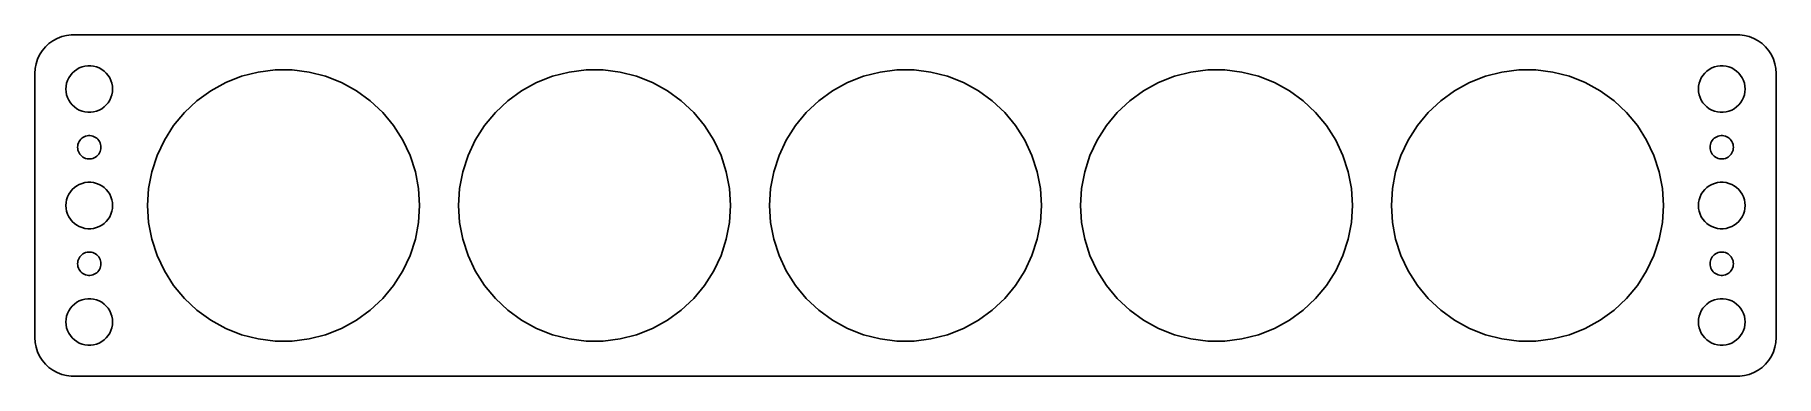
# Model space of a CAD drawing. Header units: metres. Extents: x -112 to 112, y -22 to 22.
import ezdxf

# ---------------------------------------------------------------- set-up
doc = ezdxf.new("R2010")
doc.units = ezdxf.units.M

msp = doc.modelspace()

# ---------------------------------------------------------------- linework, layer by layer
for p, q in [((-110.645, 20.4227), (-111.045, 19.9389)), ((-110.187, 20.8526), (-110.645, 20.4227)), ((-109.679, 21.2216), (-110.187, 20.8526)), ((-109.129, 21.5241), (-109.679, 21.2216)), ((-108.545, 21.7553), (-109.129, 21.5241)), ((-107.937, 21.9114), (-108.545, 21.7553)), ((-107.314, 21.9901), (-107.937, 21.9114)), ((107.314, 21.9901), (-107.314, 21.9901)), ((107.937, 21.9114), (107.314, 21.9901)), ((108.545, 21.7553), (107.937, 21.9114)), ((109.129, 21.5241), (108.545, 21.7553)), ((109.679, 21.2216), (109.129, 21.5241)), ((110.187, 20.8526), (109.679, 21.2216)), ((110.645, 20.4227), (110.187, 20.8526)), ((111.045, 19.9389), (110.645, 20.4227)), ((-111.843, 18.2434), (-111.961, 17.6267)), ((-111.649, 18.8406), (-111.843, 18.2434)), ((-111.382, 19.4088), (-111.649, 18.8406)), ((-111.045, 19.9389), (-111.382, 19.4088)), ((-105.927, 17.8532), (-105.562, 17.9469)), ((-105.562, 17.9469), (-105.188, 17.9941)), ((-105.188, 17.9941), (-104.812, 17.9941)), ((-104.812, 17.9941), (-104.438, 17.9469)), ((-104.438, 17.9469), (-104.073, 17.8532)), ((104.073, 17.8532), (104.438, 17.9469)), ((104.438, 17.9469), (104.812, 17.9941)), ((104.812, 17.9941), (105.188, 17.9941)), ((105.188, 17.9941), (105.562, 17.9469)), ((105.562, 17.9469), (105.927, 17.8532)), ((111.382, 19.4088), (111.045, 19.9389)), ((111.649, 18.8406), (111.382, 19.4088)), ((111.843, 18.2434), (111.649, 18.8406)), ((111.961, 17.6267), (111.843, 18.2434)), ((-111.961, 17.6267), (-112, 17)), ((-112, 17), (-112, -17)), ((-107.976, 15.376), (-107.906, 15.7461)), ((-107.906, 15.7461), (-107.789, 16.1044)), ((-107.789, 16.1044), (-107.629, 16.4453)), ((-107.629, 16.4453), (-107.427, 16.7634)), ((-107.427, 16.7634), (-107.187, 17.0536)), ((-107.187, 17.0536), (-106.912, 17.3115)), ((-106.912, 17.3115), (-106.607, 17.533)), ((-106.607, 17.533), (-106.277, 17.7145)), ((-106.277, 17.7145), (-105.927, 17.8532)), ((-104.073, 17.8532), (-103.723, 17.7145)), ((-103.723, 17.7145), (-103.393, 17.533)), ((-103.393, 17.533), (-103.088, 17.3115)), ((-103.088, 17.3115), (-102.813, 17.0536)), ((-102.813, 17.0536), (-102.573, 16.7634)), ((-102.573, 16.7634), (-102.371, 16.4453)), ((-102.371, 16.4453), (-102.211, 16.1044)), ((-102.211, 16.1044), (-102.094, 15.7461)), ((-102.094, 15.7461), (-102.024, 15.376)), ((-89.377, 14.7757), (-87.4511, 15.8345)), ((-87.4511, 15.8345), (-85.4078, 16.6435)), ((-85.4078, 16.6435), (-83.2792, 17.19)), ((-83.2792, 17.19), (-81.0988, 17.4655)), ((-81.0988, 17.4655), (-78.9012, 17.4655)), ((-78.9012, 17.4655), (-76.7208, 17.19)), ((-76.7208, 17.19), (-74.5922, 16.6435)), ((-74.5922, 16.6435), (-72.5489, 15.8345)), ((-72.5489, 15.8345), (-70.623, 14.7757)), ((-49.377, 14.7757), (-47.4511, 15.8345)), ((-47.4511, 15.8345), (-45.4078, 16.6435)), ((-45.4078, 16.6435), (-43.2792, 17.19)), ((-43.2792, 17.19), (-41.0988, 17.4655)), ((-41.0988, 17.4655), (-38.9012, 17.4655)), ((-38.9012, 17.4655), (-36.7208, 17.19)), ((-36.7208, 17.19), (-34.5922, 16.6435)), ((-34.5922, 16.6435), (-32.5489, 15.8345)), ((-32.5489, 15.8345), (-30.623, 14.7757)), ((-9.37697, 14.7757), (-7.45113, 15.8345)), ((-7.45113, 15.8345), (-5.40779, 16.6435)), ((-5.40779, 16.6435), (-3.27916, 17.19)), ((-3.27916, 17.19), (-1.09883, 17.4655)), ((-1.09883, 17.4655), (1.09883, 17.4655)), ((1.09883, 17.4655), (3.27916, 17.19)), ((3.27916, 17.19), (5.40779, 16.6435)), ((5.40779, 16.6435), (7.45113, 15.8345)), ((7.45113, 15.8345), (9.37697, 14.7757)), ((30.623, 14.7757), (32.5489, 15.8345)), ((32.5489, 15.8345), (34.5922, 16.6435)), ((34.5922, 16.6435), (36.7208, 17.19)), ((36.7208, 17.19), (38.9012, 17.4655)), ((38.9012, 17.4655), (41.0988, 17.4655)), ((41.0988, 17.4655), (43.2792, 17.19)), ((43.2792, 17.19), (45.4078, 16.6435)), ((45.4078, 16.6435), (47.4511, 15.8345)), ((47.4511, 15.8345), (49.377, 14.7757)), ((70.623, 14.7757), (72.5489, 15.8345)), ((72.5489, 15.8345), (74.5922, 16.6435)), ((74.5922, 16.6435), (76.7208, 17.19)), ((76.7208, 17.19), (78.9012, 17.4655)), ((78.9012, 17.4655), (81.0988, 17.4655)), ((81.0988, 17.4655), (83.2792, 17.19)), ((83.2792, 17.19), (85.4078, 16.6435)), ((85.4078, 16.6435), (87.4511, 15.8345)), ((87.4511, 15.8345), (89.377, 14.7757)), ((102.024, 15.376), (102.094, 15.7461)), ((102.094, 15.7461), (102.211, 16.1044)), ((102.211, 16.1044), (102.371, 16.4453)), ((102.371, 16.4453), (102.573, 16.7634)), ((102.573, 16.7634), (102.813, 17.0536)), ((102.813, 17.0536), (103.088, 17.3115)), ((103.088, 17.3115), (103.393, 17.533)), ((103.393, 17.533), (103.723, 17.7145)), ((103.723, 17.7145), (104.073, 17.8532)), ((105.927, 17.8532), (106.277, 17.7145)), ((106.277, 17.7145), (106.607, 17.533)), ((106.607, 17.533), (106.912, 17.3115)), ((106.912, 17.3115), (107.187, 17.0536)), ((107.187, 17.0536), (107.427, 16.7634)), ((107.427, 16.7634), (107.629, 16.4453)), ((107.629, 16.4453), (107.789, 16.1044)), ((107.789, 16.1044), (107.906, 15.7461)), ((107.906, 15.7461), (107.976, 15.376)), ((112, 17), (111.961, 17.6267)), ((112, -17), (112, 17)), ((-108, 15), (-107.976, 15.376)), ((-107.976, 14.624), (-108, 15)), ((-107.906, 14.2539), (-107.976, 14.624)), ((-107.789, 13.8956), (-107.906, 14.2539)), ((-107.629, 13.5547), (-107.789, 13.8956)), ((-107.427, 13.2366), (-107.629, 13.5547)), ((-102.371, 13.5547), (-102.573, 13.2366)), ((-102.211, 13.8956), (-102.371, 13.5547)), ((-102.094, 14.2539), (-102.211, 13.8956)), ((-102.024, 14.624), (-102.094, 14.2539)), ((-102.024, 15.376), (-102, 15)), ((-102, 15), (-102.024, 14.624)), ((-92.7569, 11.9796), (-91.1549, 13.484)), ((-91.1549, 13.484), (-89.377, 14.7757)), ((-70.623, 14.7757), (-68.8451, 13.484)), ((-68.8451, 13.484), (-67.243, 11.9796)), ((-52.7569, 11.9796), (-51.1549, 13.484)), ((-51.1549, 13.484), (-49.377, 14.7757)), ((-30.623, 14.7757), (-28.8451, 13.484)), ((-28.8451, 13.484), (-27.243, 11.9796)), ((-12.7569, 11.9796), (-11.1549, 13.484)), ((-11.1549, 13.484), (-9.37697, 14.7757)), ((9.37697, 14.7757), (11.1549, 13.484)), ((11.1549, 13.484), (12.7569, 11.9796)), ((27.243, 11.9796), (28.8451, 13.484)), ((28.8451, 13.484), (30.623, 14.7757)), ((49.377, 14.7757), (51.1549, 13.484)), ((51.1549, 13.484), (52.7569, 11.9796)), ((67.243, 11.9796), (68.8451, 13.484)), ((68.8451, 13.484), (70.623, 14.7757)), ((89.377, 14.7757), (91.1549, 13.484)), ((91.1549, 13.484), (92.7569, 11.9796)), ((102, 15), (102.024, 15.376)), ((102.024, 14.624), (102, 15)), ((102.094, 14.2539), (102.024, 14.624)), ((102.211, 13.8956), (102.094, 14.2539)), ((102.371, 13.5547), (102.211, 13.8956)), ((102.573, 13.2366), (102.371, 13.5547)), ((107.629, 13.5547), (107.427, 13.2366)), ((107.789, 13.8956), (107.629, 13.5547)), ((107.906, 14.2539), (107.789, 13.8956)), ((107.976, 14.624), (107.906, 14.2539)), ((107.976, 15.376), (108, 15)), ((108, 15), (107.976, 14.624)), ((-107.187, 12.9464), (-107.427, 13.2366)), ((-106.912, 12.6884), (-107.187, 12.9464)), ((-106.607, 12.467), (-106.912, 12.6884)), ((-106.277, 12.2855), (-106.607, 12.467)), ((-105.927, 12.1468), (-106.277, 12.2855)), ((-105.562, 12.0531), (-105.927, 12.1468)), ((-105.188, 12.0059), (-105.562, 12.0531)), ((-104.812, 12.0059), (-105.188, 12.0059)), ((-104.438, 12.0531), (-104.812, 12.0059)), ((-104.073, 12.1468), (-104.438, 12.0531)), ((-103.723, 12.2855), (-104.073, 12.1468)), ((-103.393, 12.467), (-103.723, 12.2855)), ((-103.088, 12.6884), (-103.393, 12.467)), ((-102.813, 12.9464), (-103.088, 12.6884)), ((-102.573, 13.2366), (-102.813, 12.9464)), ((-94.1578, 10.2862), (-92.7569, 11.9796)), ((-67.243, 11.9796), (-65.8422, 10.2862)), ((-54.1578, 10.2862), (-52.7569, 11.9796)), ((-27.243, 11.9796), (-25.8422, 10.2862)), ((-14.1578, 10.2862), (-12.7569, 11.9796)), ((12.7569, 11.9796), (14.1578, 10.2862)), ((25.8422, 10.2862), (27.243, 11.9796)), ((52.7569, 11.9796), (54.1578, 10.2862)), ((65.8422, 10.2862), (67.243, 11.9796)), ((92.7569, 11.9796), (94.1578, 10.2862)), ((102.813, 12.9464), (102.573, 13.2366)), ((103.088, 12.6884), (102.813, 12.9464)), ((103.393, 12.467), (103.088, 12.6884)), ((103.723, 12.2855), (103.393, 12.467)), ((104.073, 12.1468), (103.723, 12.2855)), ((104.438, 12.0531), (104.073, 12.1468)), ((104.812, 12.0059), (104.438, 12.0531)), ((105.188, 12.0059), (104.812, 12.0059)), ((105.562, 12.0531), (105.188, 12.0059)), ((105.927, 12.1468), (105.562, 12.0531)), ((106.277, 12.2855), (105.927, 12.1468)), ((106.607, 12.467), (106.277, 12.2855)), ((106.912, 12.6884), (106.607, 12.467)), ((107.187, 12.9464), (106.912, 12.6884)), ((107.427, 13.2366), (107.187, 12.9464)), ((-105.464, 8.92657), (-105.281, 8.97342)), ((-105.281, 8.97342), (-105.094, 8.99704)), ((-105.094, 8.99704), (-104.906, 8.99704)), ((-104.906, 8.99704), (-104.719, 8.97342)), ((-104.719, 8.97342), (-104.536, 8.92657)), ((-95.3354, 8.43068), (-94.1578, 10.2862)), ((-65.8422, 10.2862), (-64.6646, 8.43068)), ((-55.3354, 8.43068), (-54.1578, 10.2862)), ((-25.8422, 10.2862), (-24.6646, 8.43068)), ((-15.3354, 8.43068), (-14.1578, 10.2862)), ((14.1578, 10.2862), (15.3354, 8.43068)), ((24.6646, 8.43068), (25.8422, 10.2862)), ((54.1578, 10.2862), (55.3354, 8.43068)), ((64.6646, 8.43068), (65.8422, 10.2862)), ((94.1578, 10.2862), (95.3354, 8.43068)), ((104.536, 8.92657), (104.719, 8.97342)), ((104.719, 8.97342), (104.906, 8.99704)), ((104.906, 8.99704), (105.094, 8.99704)), ((105.094, 8.99704), (105.281, 8.97342)), ((105.281, 8.97342), (105.464, 8.92657)), ((-106.5, 7.5), (-106.488, 7.68799)), ((-106.488, 7.312), (-106.5, 7.5)), ((-106.488, 7.68799), (-106.453, 7.87303)), ((-106.453, 7.12695), (-106.488, 7.312)), ((-106.453, 7.87303), (-106.395, 8.05219)), ((-106.395, 6.9478), (-106.453, 7.12695)), ((-106.395, 8.05219), (-106.314, 8.22263)), ((-106.314, 6.77736), (-106.395, 6.9478)), ((-106.314, 8.22263), (-106.214, 8.38167)), ((-106.214, 6.61832), (-106.314, 6.77736)), ((-106.214, 8.38167), (-106.093, 8.52681)), ((-106.093, 8.52681), (-105.956, 8.65576)), ((-105.956, 8.65576), (-105.804, 8.76648)), ((-105.804, 8.76648), (-105.639, 8.85724)), ((-105.639, 8.85724), (-105.464, 8.92657)), ((-104.536, 8.92657), (-104.361, 8.85724)), ((-104.361, 8.85724), (-104.196, 8.76648)), ((-104.196, 8.76648), (-104.044, 8.65576)), ((-104.044, 8.65576), (-103.907, 8.52681)), ((-103.907, 8.52681), (-103.786, 8.38167)), ((-103.786, 8.38167), (-103.686, 8.22263)), ((-103.686, 6.77736), (-103.786, 6.61832)), ((-103.686, 8.22263), (-103.605, 8.05219)), ((-103.605, 6.9478), (-103.686, 6.77736)), ((-103.605, 8.05219), (-103.547, 7.87303)), ((-103.547, 7.12695), (-103.605, 6.9478)), ((-103.547, 7.87303), (-103.512, 7.68799)), ((-103.512, 7.312), (-103.547, 7.12695)), ((-103.512, 7.68799), (-103.5, 7.5)), ((-103.5, 7.5), (-103.512, 7.312)), ((-96.2711, 6.44217), (-95.3354, 8.43068)), ((-64.6646, 8.43068), (-63.7289, 6.44217)), ((-56.2711, 6.44217), (-55.3354, 8.43068)), ((-24.6646, 8.43068), (-23.7289, 6.44217)), ((-16.2711, 6.44217), (-15.3354, 8.43068)), ((15.3354, 8.43068), (16.2711, 6.44217)), ((23.7289, 6.44217), (24.6646, 8.43068)), ((55.3354, 8.43068), (56.2711, 6.44217)), ((63.7289, 6.44217), (64.6646, 8.43068)), ((95.3354, 8.43068), (96.2711, 6.44217)), ((103.5, 7.5), (103.512, 7.68799)), ((103.512, 7.312), (103.5, 7.5)), ((103.512, 7.68799), (103.547, 7.87303)), ((103.547, 7.12695), (103.512, 7.312)), ((103.547, 7.87303), (103.605, 8.05219)), ((103.605, 6.9478), (103.547, 7.12695)), ((103.605, 8.05219), (103.686, 8.22263)), ((103.686, 6.77736), (103.605, 6.9478)), ((103.686, 8.22263), (103.786, 8.38167)), ((103.786, 6.61832), (103.686, 6.77736)), ((103.786, 8.38167), (103.907, 8.52681)), ((103.907, 8.52681), (104.044, 8.65576)), ((104.044, 8.65576), (104.196, 8.76648)), ((104.196, 8.76648), (104.361, 8.85724)), ((104.361, 8.85724), (104.536, 8.92657)), ((105.464, 8.92657), (105.639, 8.85724)), ((105.639, 8.85724), (105.804, 8.76648)), ((105.804, 8.76648), (105.956, 8.65576)), ((105.956, 8.65576), (106.093, 8.52681)), ((106.093, 8.52681), (106.214, 8.38167)), ((106.214, 8.38167), (106.314, 8.22263)), ((106.314, 6.77736), (106.214, 6.61832)), ((106.314, 8.22263), (106.395, 8.05219)), ((106.395, 6.9478), (106.314, 6.77736)), ((106.395, 8.05219), (106.453, 7.87303)), ((106.453, 7.12695), (106.395, 6.9478)), ((106.453, 7.87303), (106.488, 7.68799)), ((106.488, 7.312), (106.453, 7.12695)), ((106.488, 7.68799), (106.5, 7.5)), ((106.5, 7.5), (106.488, 7.312)), ((-106.093, 6.47318), (-106.214, 6.61832)), ((-105.956, 6.34422), (-106.093, 6.47318)), ((-105.804, 6.23351), (-105.956, 6.34422)), ((-105.639, 6.14275), (-105.804, 6.23351)), ((-105.464, 6.07341), (-105.639, 6.14275)), ((-105.281, 6.02657), (-105.464, 6.07341)), ((-105.094, 6.00294), (-105.281, 6.02657)), ((-104.906, 6.00294), (-105.094, 6.00294)), ((-104.719, 6.02657), (-104.906, 6.00294)), ((-104.536, 6.07341), (-104.719, 6.02657)), ((-104.361, 6.14275), (-104.536, 6.07341)), ((-104.196, 6.23351), (-104.361, 6.14275)), ((-104.044, 6.34422), (-104.196, 6.23351)), ((-103.907, 6.47318), (-104.044, 6.34422)), ((-103.786, 6.61832), (-103.907, 6.47318)), ((-96.9502, 4.35207), (-96.2711, 6.44217)), ((-63.7289, 6.44217), (-63.0498, 4.35207)), ((-56.9502, 4.35207), (-56.2711, 6.44217)), ((-23.7289, 6.44217), (-23.0498, 4.35207)), ((-16.9502, 4.35207), (-16.2711, 6.44217)), ((16.2711, 6.44217), (16.9502, 4.35207)), ((23.0498, 4.35207), (23.7289, 6.44217)), ((56.2711, 6.44217), (56.9502, 4.35207)), ((63.0498, 4.35207), (63.7289, 6.44217)), ((96.2711, 6.44217), (96.9502, 4.35207)), ((103.907, 6.47318), (103.786, 6.61832)), ((104.044, 6.34422), (103.907, 6.47318)), ((104.196, 6.23351), (104.044, 6.34422)), ((104.361, 6.14275), (104.196, 6.23351)), ((104.536, 6.07341), (104.361, 6.14275)), ((104.719, 6.02657), (104.536, 6.07341)), ((104.906, 6.00294), (104.719, 6.02657)), ((105.094, 6.00294), (104.906, 6.00294)), ((105.281, 6.02657), (105.094, 6.00294)), ((105.464, 6.07341), (105.281, 6.02657)), ((105.639, 6.14275), (105.464, 6.07341)), ((105.804, 6.23351), (105.639, 6.14275)), ((105.956, 6.34422), (105.804, 6.23351)), ((106.093, 6.47318), (105.956, 6.34422)), ((106.214, 6.61832), (106.093, 6.47318)), ((-107.187, 2.05363), (-106.912, 2.31154)), ((-106.912, 2.31154), (-106.607, 2.53297)), ((-106.607, 2.53297), (-106.277, 2.71448)), ((-106.277, 2.71448), (-105.927, 2.85316)), ((-105.927, 2.85316), (-105.562, 2.94685)), ((-105.562, 2.94685), (-105.188, 2.99408)), ((-105.188, 2.99408), (-104.812, 2.99408)), ((-104.812, 2.99408), (-104.438, 2.94685)), ((-104.438, 2.94685), (-104.073, 2.85316)), ((-104.073, 2.85316), (-103.723, 2.71448)), ((-103.723, 2.71448), (-103.393, 2.53297)), ((-103.393, 2.53297), (-103.088, 2.31154)), ((-103.088, 2.31154), (-102.813, 2.05363)), ((-97.362, 2.19333), (-96.9502, 4.35207)), ((-63.0498, 4.35207), (-62.638, 2.19333)), ((-57.362, 2.19333), (-56.9502, 4.35207)), ((-23.0498, 4.35207), (-22.638, 2.19333)), ((-17.362, 2.19333), (-16.9502, 4.35207)), ((16.9502, 4.35207), (17.362, 2.19333)), ((22.638, 2.19333), (23.0498, 4.35207)), ((56.9502, 4.35207), (57.362, 2.19333)), ((62.638, 2.19333), (63.0498, 4.35207)), ((96.9502, 4.35207), (97.362, 2.19333)), ((102.813, 2.05363), (103.088, 2.31154)), ((103.088, 2.31154), (103.393, 2.53297)), ((103.393, 2.53297), (103.723, 2.71448)), ((103.723, 2.71448), (104.073, 2.85316)), ((104.073, 2.85316), (104.438, 2.94685)), ((104.438, 2.94685), (104.812, 2.99408)), ((104.812, 2.99408), (105.188, 2.99408)), ((105.188, 2.99408), (105.562, 2.94685)), ((105.562, 2.94685), (105.927, 2.85316)), ((105.927, 2.85316), (106.277, 2.71448)), ((106.277, 2.71448), (106.607, 2.53297)), ((106.607, 2.53297), (106.912, 2.31154)), ((106.912, 2.31154), (107.187, 2.05363)), ((-108, 0), (-107.976, 0.37599)), ((-107.976, -0.37599), (-108, 0)), ((-107.976, 0.37599), (-107.906, 0.74606)), ((-107.906, 0.74606), (-107.789, 1.10437)), ((-107.789, 1.10437), (-107.629, 1.44525)), ((-107.629, 1.44525), (-107.427, 1.76335)), ((-107.427, 1.76335), (-107.187, 2.05363)), ((-102.813, 2.05363), (-102.573, 1.76335)), ((-102.573, 1.76335), (-102.371, 1.44525)), ((-102.371, 1.44525), (-102.211, 1.10437)), ((-102.211, 1.10437), (-102.094, 0.74606)), ((-102.094, 0.74606), (-102.024, 0.37599)), ((-102.024, 0.37599), (-102, 0)), ((-102, 0), (-102.024, -0.37599)), ((-97.5, 0), (-97.362, 2.19333)), ((-97.362, -2.19333), (-97.5, 0)), ((-62.638, 2.19333), (-62.5, 0)), ((-62.5, 0), (-62.638, -2.19333)), ((-57.5, 0), (-57.362, 2.19333)), ((-57.362, -2.19333), (-57.5, 0)), ((-22.638, 2.19333), (-22.5, 0)), ((-22.5, 0), (-22.638, -2.19333)), ((-17.5, 0), (-17.362, 2.19333)), ((-17.362, -2.19333), (-17.5, 0)), ((17.362, 2.19333), (17.5, 0)), ((17.5, 0), (17.362, -2.19333)), ((22.5, 0), (22.638, 2.19333)), ((22.638, -2.19333), (22.5, 0)), ((57.362, 2.19333), (57.5, 0)), ((57.5, 0), (57.362, -2.19333)), ((62.5, 0), (62.638, 2.19333)), ((62.638, -2.19333), (62.5, 0)), ((97.362, 2.19333), (97.5, 0)), ((97.5, 0), (97.362, -2.19333)), ((102, 0), (102.024, 0.37599)), ((102.024, -0.37599), (102, 0)), ((102.024, 0.37599), (102.094, 0.74606)), ((102.094, 0.74606), (102.211, 1.10437)), ((102.211, 1.10437), (102.371, 1.44525)), ((102.371, 1.44525), (102.573, 1.76335)), ((102.573, 1.76335), (102.813, 2.05363)), ((107.187, 2.05363), (107.427, 1.76335)), ((107.427, 1.76335), (107.629, 1.44525)), ((107.629, 1.44525), (107.789, 1.10437)), ((107.789, 1.10437), (107.906, 0.74606)), ((107.906, 0.74606), (107.976, 0.37599)), ((107.976, 0.37599), (108, 0)), ((108, 0), (107.976, -0.37599)), ((-107.906, -0.74606), (-107.976, -0.37599)), ((-107.789, -1.10437), (-107.906, -0.74606)), ((-107.629, -1.44525), (-107.789, -1.10437)), ((-107.427, -1.76335), (-107.629, -1.44525)), ((-107.187, -2.05363), (-107.427, -1.76335)), ((-106.912, -2.31154), (-107.187, -2.05363)), ((-102.813, -2.05363), (-103.088, -2.31154)), ((-102.573, -1.76335), (-102.813, -2.05363)), ((-102.371, -1.44525), (-102.573, -1.76335)), ((-102.211, -1.10437), (-102.371, -1.44525)), ((-102.094, -0.74606), (-102.211, -1.10437)), ((-102.024, -0.37599), (-102.094, -0.74606)), ((-96.9502, -4.35207), (-97.362, -2.19333)), ((-62.638, -2.19333), (-63.0498, -4.35207)), ((-56.9502, -4.35207), (-57.362, -2.19333)), ((-22.638, -2.19333), (-23.0498, -4.35207)), ((-16.9502, -4.35207), (-17.362, -2.19333)), ((17.362, -2.19333), (16.9502, -4.35207)), ((23.0498, -4.35207), (22.638, -2.19333)), ((57.362, -2.19333), (56.9502, -4.35207)), ((63.0498, -4.35207), (62.638, -2.19333)), ((97.362, -2.19333), (96.9502, -4.35207)), ((102.094, -0.74606), (102.024, -0.37599)), ((102.211, -1.10437), (102.094, -0.74606)), ((102.371, -1.44525), (102.211, -1.10437)), ((102.573, -1.76335), (102.371, -1.44525)), ((102.813, -2.05363), (102.573, -1.76335)), ((103.088, -2.31154), (102.813, -2.05363)), ((107.187, -2.05363), (106.912, -2.31154)), ((107.427, -1.76335), (107.187, -2.05363)), ((107.629, -1.44525), (107.427, -1.76335)), ((107.789, -1.10437), (107.629, -1.44525)), ((107.906, -0.74606), (107.789, -1.10437)), ((107.976, -0.37599), (107.906, -0.74606)), ((-106.607, -2.53297), (-106.912, -2.31154)), ((-106.277, -2.71448), (-106.607, -2.53297)), ((-105.927, -2.85316), (-106.277, -2.71448)), ((-105.562, -2.94685), (-105.927, -2.85316)), ((-105.188, -2.99408), (-105.562, -2.94685)), ((-104.812, -2.99408), (-105.188, -2.99408)), ((-104.438, -2.94685), (-104.812, -2.99408)), ((-104.073, -2.85316), (-104.438, -2.94685)), ((-103.723, -2.71448), (-104.073, -2.85316)), ((-103.393, -2.53297), (-103.723, -2.71448)), ((-103.088, -2.31154), (-103.393, -2.53297)), ((-96.2711, -6.44217), (-96.9502, -4.35207)), ((-63.0498, -4.35207), (-63.7289, -6.44217)), ((-56.2711, -6.44217), (-56.9502, -4.35207)), ((-23.0498, -4.35207), (-23.7289, -6.44217)), ((-16.2711, -6.44217), (-16.9502, -4.35207)), ((16.9502, -4.35207), (16.2711, -6.44217)), ((23.7289, -6.44217), (23.0498, -4.35207)), ((56.9502, -4.35207), (56.2711, -6.44217)), ((63.7289, -6.44217), (63.0498, -4.35207)), ((96.9502, -4.35207), (96.2711, -6.44217)), ((103.393, -2.53297), (103.088, -2.31154)), ((103.723, -2.71448), (103.393, -2.53297)), ((104.073, -2.85316), (103.723, -2.71448)), ((104.438, -2.94685), (104.073, -2.85316)), ((104.812, -2.99408), (104.438, -2.94685)), ((105.188, -2.99408), (104.812, -2.99408)), ((105.562, -2.94685), (105.188, -2.99408)), ((105.927, -2.85316), (105.562, -2.94685)), ((106.277, -2.71448), (105.927, -2.85316)), ((106.607, -2.53297), (106.277, -2.71448)), ((106.912, -2.31154), (106.607, -2.53297)), ((-106.314, -6.77736), (-106.214, -6.61832)), ((-106.214, -6.61832), (-106.093, -6.47318)), ((-106.093, -6.47318), (-105.956, -6.34422)), ((-105.956, -6.34422), (-105.804, -6.23351)), ((-105.804, -6.23351), (-105.639, -6.14275)), ((-105.639, -6.14275), (-105.464, -6.07341)), ((-105.464, -6.07341), (-105.281, -6.02657)), ((-105.281, -6.02657), (-105.094, -6.00294)), ((-105.094, -6.00294), (-104.906, -6.00294)), ((-104.906, -6.00294), (-104.719, -6.02657)), ((-104.719, -6.02657), (-104.536, -6.07341)), ((-104.536, -6.07341), (-104.361, -6.14275)), ((-104.361, -6.14275), (-104.196, -6.23351)), ((-104.196, -6.23351), (-104.044, -6.34422)), ((-104.044, -6.34422), (-103.907, -6.47318)), ((-103.907, -6.47318), (-103.786, -6.61832)), ((-103.786, -6.61832), (-103.686, -6.77736)), ((-95.3354, -8.43068), (-96.2711, -6.44217)), ((-63.7289, -6.44217), (-64.6646, -8.43068)), ((-55.3354, -8.43068), (-56.2711, -6.44217)), ((-23.7289, -6.44217), (-24.6646, -8.43068)), ((-15.3354, -8.43068), (-16.2711, -6.44217)), ((16.2711, -6.44217), (15.3354, -8.43068)), ((24.6646, -8.43068), (23.7289, -6.44217)), ((56.2711, -6.44217), (55.3354, -8.43068)), ((64.6646, -8.43068), (63.7289, -6.44217)), ((96.2711, -6.44217), (95.3354, -8.43068)), ((103.686, -6.77736), (103.786, -6.61832)), ((103.786, -6.61832), (103.907, -6.47318)), ((103.907, -6.47318), (104.044, -6.34422)), ((104.044, -6.34422), (104.196, -6.23351)), ((104.196, -6.23351), (104.361, -6.14275)), ((104.361, -6.14275), (104.536, -6.07341)), ((104.536, -6.07341), (104.719, -6.02657)), ((104.719, -6.02657), (104.906, -6.00294)), ((104.906, -6.00294), (105.094, -6.00294)), ((105.094, -6.00294), (105.281, -6.02657)), ((105.281, -6.02657), (105.464, -6.07341)), ((105.464, -6.07341), (105.639, -6.14275)), ((105.639, -6.14275), (105.804, -6.23351)), ((105.804, -6.23351), (105.956, -6.34422)), ((105.956, -6.34422), (106.093, -6.47318)), ((106.093, -6.47318), (106.214, -6.61832)), ((106.214, -6.61832), (106.314, -6.77736)), ((-106.5, -7.5), (-106.488, -7.312)), ((-106.488, -7.68799), (-106.5, -7.5)), ((-106.488, -7.312), (-106.453, -7.12695)), ((-106.453, -7.87303), (-106.488, -7.68799)), ((-106.453, -7.12695), (-106.395, -6.9478)), ((-106.395, -8.05219), (-106.453, -7.87303)), ((-106.395, -6.9478), (-106.314, -6.77736)), ((-106.314, -8.22263), (-106.395, -8.05219)), ((-106.214, -8.38167), (-106.314, -8.22263)), ((-106.093, -8.52681), (-106.214, -8.38167)), ((-105.956, -8.65576), (-106.093, -8.52681)), ((-105.804, -8.76648), (-105.956, -8.65576)), ((-105.639, -8.85724), (-105.804, -8.76648)), ((-105.464, -8.92657), (-105.639, -8.85724)), ((-105.281, -8.97342), (-105.464, -8.92657)), ((-104.536, -8.92657), (-104.719, -8.97342)), ((-104.361, -8.85724), (-104.536, -8.92657)), ((-104.196, -8.76648), (-104.361, -8.85724)), ((-104.044, -8.65576), (-104.196, -8.76648)), ((-103.907, -8.52681), (-104.044, -8.65576)), ((-103.786, -8.38167), (-103.907, -8.52681)), ((-103.686, -8.22263), (-103.786, -8.38167)), ((-103.686, -6.77736), (-103.605, -6.9478)), ((-103.605, -8.05219), (-103.686, -8.22263)), ((-103.605, -6.9478), (-103.547, -7.12695)), ((-103.547, -7.87303), (-103.605, -8.05219)), ((-103.547, -7.12695), (-103.512, -7.312)), ((-103.512, -7.68799), (-103.547, -7.87303)), ((-103.512, -7.312), (-103.5, -7.5)), ((-103.5, -7.5), (-103.512, -7.68799)), ((-94.1578, -10.2862), (-95.3354, -8.43068)), ((-64.6646, -8.43068), (-65.8422, -10.2862)), ((-54.1578, -10.2862), (-55.3354, -8.43068)), ((-24.6646, -8.43068), (-25.8422, -10.2862)), ((-14.1578, -10.2862), (-15.3354, -8.43068)), ((15.3354, -8.43068), (14.1578, -10.2862)), ((25.8422, -10.2862), (24.6646, -8.43068)), ((55.3354, -8.43068), (54.1578, -10.2862)), ((65.8422, -10.2862), (64.6646, -8.43068)), ((95.3354, -8.43068), (94.1578, -10.2862)), ((103.5, -7.5), (103.512, -7.312)), ((103.512, -7.68799), (103.5, -7.5)), ((103.512, -7.312), (103.547, -7.12695)), ((103.547, -7.87303), (103.512, -7.68799)), ((103.547, -7.12695), (103.605, -6.9478)), ((103.605, -8.05219), (103.547, -7.87303)), ((103.605, -6.9478), (103.686, -6.77736)), ((103.686, -8.22263), (103.605, -8.05219)), ((103.786, -8.38167), (103.686, -8.22263)), ((103.907, -8.52681), (103.786, -8.38167)), ((104.044, -8.65576), (103.907, -8.52681)), ((104.196, -8.76648), (104.044, -8.65576)), ((104.361, -8.85724), (104.196, -8.76648)), ((104.536, -8.92657), (104.361, -8.85724)), ((104.719, -8.97342), (104.536, -8.92657)), ((105.464, -8.92657), (105.281, -8.97342)), ((105.639, -8.85724), (105.464, -8.92657)), ((105.804, -8.76648), (105.639, -8.85724)), ((105.956, -8.65576), (105.804, -8.76648)), ((106.093, -8.52681), (105.956, -8.65576)), ((106.214, -8.38167), (106.093, -8.52681)), ((106.314, -8.22263), (106.214, -8.38167)), ((106.314, -6.77736), (106.395, -6.9478)), ((106.395, -8.05219), (106.314, -8.22263)), ((106.395, -6.9478), (106.453, -7.12695)), ((106.453, -7.87303), (106.395, -8.05219)), ((106.453, -7.12695), (106.488, -7.312)), ((106.488, -7.68799), (106.453, -7.87303)), ((106.488, -7.312), (106.5, -7.5)), ((106.5, -7.5), (106.488, -7.68799)), ((-105.094, -8.99704), (-105.281, -8.97342)), ((-104.906, -8.99704), (-105.094, -8.99704)), ((-104.719, -8.97342), (-104.906, -8.99704)), ((-92.7569, -11.9796), (-94.1578, -10.2862)), ((-65.8422, -10.2862), (-67.243, -11.9796)), ((-52.7569, -11.9796), (-54.1578, -10.2862)), ((-25.8422, -10.2862), (-27.243, -11.9796)), ((-12.7569, -11.9796), (-14.1578, -10.2862)), ((14.1578, -10.2862), (12.7569, -11.9796)), ((27.243, -11.9796), (25.8422, -10.2862)), ((54.1578, -10.2862), (52.7569, -11.9796)), ((67.243, -11.9796), (65.8422, -10.2862)), ((94.1578, -10.2862), (92.7569, -11.9796)), ((104.906, -8.99704), (104.719, -8.97342)), ((105.094, -8.99704), (104.906, -8.99704)), ((105.281, -8.97342), (105.094, -8.99704)), ((-107.629, -13.5547), (-107.427, -13.2366)), ((-107.427, -13.2366), (-107.187, -12.9464)), ((-107.187, -12.9464), (-106.912, -12.6884)), ((-106.912, -12.6884), (-106.607, -12.467)), ((-106.607, -12.467), (-106.277, -12.2855)), ((-106.277, -12.2855), (-105.927, -12.1468)), ((-105.927, -12.1468), (-105.562, -12.0531)), ((-105.562, -12.0531), (-105.188, -12.0059)), ((-105.188, -12.0059), (-104.812, -12.0059)), ((-104.812, -12.0059), (-104.438, -12.0531)), ((-104.438, -12.0531), (-104.073, -12.1468)), ((-104.073, -12.1468), (-103.723, -12.2855)), ((-103.723, -12.2855), (-103.393, -12.467)), ((-103.393, -12.467), (-103.088, -12.6884)), ((-103.088, -12.6884), (-102.813, -12.9464)), ((-102.813, -12.9464), (-102.573, -13.2366)), ((-102.573, -13.2366), (-102.371, -13.5547)), ((-91.1549, -13.484), (-92.7569, -11.9796)), ((-67.243, -11.9796), (-68.8451, -13.484)), ((-51.1549, -13.484), (-52.7569, -11.9796)), ((-27.243, -11.9796), (-28.8451, -13.484)), ((-11.1549, -13.484), (-12.7569, -11.9796)), ((12.7569, -11.9796), (11.1549, -13.484)), ((28.8451, -13.484), (27.243, -11.9796)), ((52.7569, -11.9796), (51.1549, -13.484)), ((68.8451, -13.484), (67.243, -11.9796)), ((92.7569, -11.9796), (91.1549, -13.484)), ((102.371, -13.5547), (102.573, -13.2366)), ((102.573, -13.2366), (102.813, -12.9464)), ((102.813, -12.9464), (103.088, -12.6884)), ((103.088, -12.6884), (103.393, -12.467)), ((103.393, -12.467), (103.723, -12.2855)), ((103.723, -12.2855), (104.073, -12.1468)), ((104.073, -12.1468), (104.438, -12.0531)), ((104.438, -12.0531), (104.812, -12.0059)), ((104.812, -12.0059), (105.188, -12.0059)), ((105.188, -12.0059), (105.562, -12.0531)), ((105.562, -12.0531), (105.927, -12.1468)), ((105.927, -12.1468), (106.277, -12.2855)), ((106.277, -12.2855), (106.607, -12.467)), ((106.607, -12.467), (106.912, -12.6884)), ((106.912, -12.6884), (107.187, -12.9464)), ((107.187, -12.9464), (107.427, -13.2366)), ((107.427, -13.2366), (107.629, -13.5547)), ((-108, -15), (-107.976, -14.624)), ((-107.976, -15.376), (-108, -15)), ((-107.976, -14.624), (-107.906, -14.2539)), ((-107.906, -15.7461), (-107.976, -15.376)), ((-107.906, -14.2539), (-107.789, -13.8956)), ((-107.789, -13.8956), (-107.629, -13.5547)), ((-102.371, -13.5547), (-102.211, -13.8956)), ((-102.211, -13.8956), (-102.094, -14.2539)), ((-102.094, -14.2539), (-102.024, -14.624)), ((-102.024, -15.376), (-102.094, -15.7461)), ((-102.024, -14.624), (-102, -15)), ((-102, -15), (-102.024, -15.376)), ((-89.377, -14.7757), (-91.1549, -13.484)), ((-87.4511, -15.8345), (-89.377, -14.7757)), ((-70.623, -14.7757), (-72.5489, -15.8345)), ((-68.8451, -13.484), (-70.623, -14.7757)), ((-49.377, -14.7757), (-51.1549, -13.484)), ((-47.4511, -15.8345), (-49.377, -14.7757)), ((-30.623, -14.7757), (-32.5489, -15.8345)), ((-28.8451, -13.484), (-30.623, -14.7757)), ((-9.37697, -14.7757), (-11.1549, -13.484)), ((-7.45113, -15.8345), (-9.37697, -14.7757)), ((9.37697, -14.7757), (7.45113, -15.8345)), ((11.1549, -13.484), (9.37697, -14.7757)), ((30.623, -14.7757), (28.8451, -13.484)), ((32.5489, -15.8345), (30.623, -14.7757)), ((49.377, -14.7757), (47.4511, -15.8345)), ((51.1549, -13.484), (49.377, -14.7757)), ((70.623, -14.7757), (68.8451, -13.484)), ((72.5489, -15.8345), (70.623, -14.7757)), ((89.377, -14.7757), (87.4511, -15.8345)), ((91.1549, -13.484), (89.377, -14.7757)), ((102, -15), (102.024, -14.624)), ((102.024, -15.376), (102, -15)), ((102.024, -14.624), (102.094, -14.2539)), ((102.094, -15.7461), (102.024, -15.376)), ((102.094, -14.2539), (102.211, -13.8956)), ((102.211, -13.8956), (102.371, -13.5547)), ((107.629, -13.5547), (107.789, -13.8956)), ((107.789, -13.8956), (107.906, -14.2539)), ((107.906, -14.2539), (107.976, -14.624)), ((107.976, -15.376), (107.906, -15.7461)), ((107.976, -14.624), (108, -15)), ((108, -15), (107.976, -15.376)), ((-112, -17), (-111.961, -17.6267)), ((-111.961, -17.6267), (-111.843, -18.2434)), ((-107.789, -16.1044), (-107.906, -15.7461)), ((-107.629, -16.4453), (-107.789, -16.1044)), ((-107.427, -16.7634), (-107.629, -16.4453)), ((-107.187, -17.0536), (-107.427, -16.7634)), ((-106.912, -17.3115), (-107.187, -17.0536)), ((-106.607, -17.533), (-106.912, -17.3115)), ((-106.277, -17.7145), (-106.607, -17.533)), ((-105.927, -17.8532), (-106.277, -17.7145)), ((-105.562, -17.9469), (-105.927, -17.8532)), ((-104.073, -17.8532), (-104.438, -17.9469)), ((-103.723, -17.7145), (-104.073, -17.8532)), ((-103.393, -17.533), (-103.723, -17.7145)), ((-103.088, -17.3115), (-103.393, -17.533)), ((-102.813, -17.0536), (-103.088, -17.3115)), ((-102.573, -16.7634), (-102.813, -17.0536)), ((-102.371, -16.4453), (-102.573, -16.7634)), ((-102.211, -16.1044), (-102.371, -16.4453)), ((-102.094, -15.7461), (-102.211, -16.1044)), ((-85.4078, -16.6435), (-87.4511, -15.8345)), ((-83.2792, -17.19), (-85.4078, -16.6435)), ((-81.0988, -17.4655), (-83.2792, -17.19)), ((-78.9012, -17.4655), (-81.0988, -17.4655)), ((-76.7208, -17.19), (-78.9012, -17.4655)), ((-74.5922, -16.6435), (-76.7208, -17.19)), ((-72.5489, -15.8345), (-74.5922, -16.6435)), ((-45.4078, -16.6435), (-47.4511, -15.8345)), ((-43.2792, -17.19), (-45.4078, -16.6435)), ((-41.0988, -17.4655), (-43.2792, -17.19)), ((-38.9012, -17.4655), (-41.0988, -17.4655)), ((-36.7208, -17.19), (-38.9012, -17.4655)), ((-34.5922, -16.6435), (-36.7208, -17.19)), ((-32.5489, -15.8345), (-34.5922, -16.6435)), ((-5.40779, -16.6435), (-7.45113, -15.8345)), ((-3.27916, -17.19), (-5.40779, -16.6435)), ((-1.09883, -17.4655), (-3.27916, -17.19)), ((1.09883, -17.4655), (-1.09883, -17.4655)), ((3.27916, -17.19), (1.09883, -17.4655)), ((5.40779, -16.6435), (3.27916, -17.19)), ((7.45113, -15.8345), (5.40779, -16.6435)), ((34.5922, -16.6435), (32.5489, -15.8345)), ((36.7208, -17.19), (34.5922, -16.6435)), ((38.9012, -17.4655), (36.7208, -17.19)), ((41.0988, -17.4655), (38.9012, -17.4655)), ((43.2792, -17.19), (41.0988, -17.4655)), ((45.4078, -16.6435), (43.2792, -17.19)), ((47.4511, -15.8345), (45.4078, -16.6435)), ((74.5922, -16.6435), (72.5489, -15.8345)), ((76.7208, -17.19), (74.5922, -16.6435)), ((78.9012, -17.4655), (76.7208, -17.19)), ((81.0988, -17.4655), (78.9012, -17.4655)), ((83.2792, -17.19), (81.0988, -17.4655)), ((85.4078, -16.6435), (83.2792, -17.19)), ((87.4511, -15.8345), (85.4078, -16.6435)), ((102.211, -16.1044), (102.094, -15.7461)), ((102.371, -16.4453), (102.211, -16.1044)), ((102.573, -16.7634), (102.371, -16.4453)), ((102.813, -17.0536), (102.573, -16.7634)), ((103.088, -17.3115), (102.813, -17.0536)), ((103.393, -17.533), (103.088, -17.3115)), ((103.723, -17.7145), (103.393, -17.533)), ((104.073, -17.8532), (103.723, -17.7145)), ((104.438, -17.9469), (104.073, -17.8532)), ((105.927, -17.8532), (105.562, -17.9469)), ((106.277, -17.7145), (105.927, -17.8532)), ((106.607, -17.533), (106.277, -17.7145)), ((106.912, -17.3115), (106.607, -17.533)), ((107.187, -17.0536), (106.912, -17.3115)), ((107.427, -16.7634), (107.187, -17.0536)), ((107.629, -16.4453), (107.427, -16.7634)), ((107.789, -16.1044), (107.629, -16.4453)), ((107.906, -15.7461), (107.789, -16.1044)), ((111.843, -18.2434), (111.961, -17.6267)), ((111.961, -17.6267), (112, -17)), ((-111.843, -18.2434), (-111.649, -18.8406)), ((-111.649, -18.8406), (-111.382, -19.4088)), ((-111.382, -19.4088), (-111.045, -19.9389)), ((-111.045, -19.9389), (-110.645, -20.4227)), ((-105.188, -17.9941), (-105.562, -17.9469)), ((-104.812, -17.9941), (-105.188, -17.9941)), ((-104.438, -17.9469), (-104.812, -17.9941)), ((104.812, -17.9941), (104.438, -17.9469)), ((105.188, -17.9941), (104.812, -17.9941)), ((105.562, -17.9469), (105.188, -17.9941)), ((110.645, -20.4227), (111.045, -19.9389)), ((111.045, -19.9389), (111.382, -19.4088)), ((111.382, -19.4088), (111.649, -18.8406)), ((111.649, -18.8406), (111.843, -18.2434)), ((-110.645, -20.4227), (-110.187, -20.8526)), ((-110.187, -20.8526), (-109.679, -21.2216)), ((-109.679, -21.2216), (-109.129, -21.5241)), ((-109.129, -21.5241), (-108.545, -21.7553)), ((-108.545, -21.7553), (-107.937, -21.9114)), ((-107.937, -21.9114), (-107.314, -21.9901)), ((-107.314, -21.9901), (107.314, -21.9901)), ((107.314, -21.9901), (107.937, -21.9114)), ((107.937, -21.9114), (108.545, -21.7553)), ((108.545, -21.7553), (109.129, -21.5241)), ((109.129, -21.5241), (109.679, -21.2216)), ((109.679, -21.2216), (110.187, -20.8526)), ((110.187, -20.8526), (110.645, -20.4227))]:
    msp.add_line(p, q)

doc.saveas('drawing.dxf')
